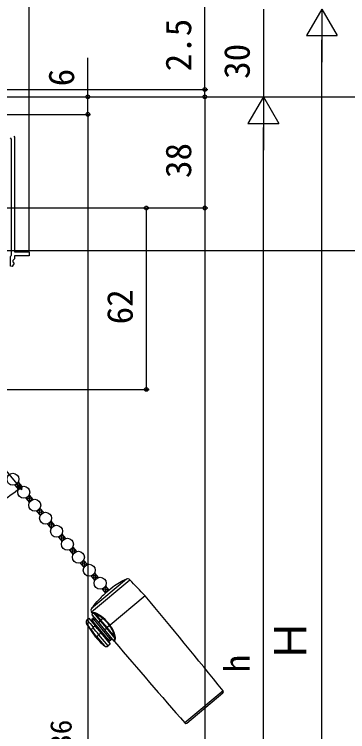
# Model space of a CAD drawing. Units: millimetres, scale not verified. Extents: x -525 to 525, y -783 to 779.
# Drawn here: x -124.1 to -10.2, y 180.5 to 425.6 of the extents above; entities that cross this region are included whole.
import ezdxf
from ezdxf.enums import TextEntityAlignment as Align

# ---------------------------------------------------------------- set-up
doc = ezdxf.new("R2010")
doc.units = ezdxf.units.MM
doc.header["$LTSCALE"] = 4
for name, color, linetype in [('0-3_YKK_11E', 7, 'Continuous'), ('0-5_YKK_13', 4, 'Continuous'), ('0-7_YKK_D', 6, 'Continuous')]:
    doc.layers.add(name, color=color, linetype=linetype)
doc.styles.add('ＭＳ ゴシック', font='')
doc.styles.get('ＭＳ ゴシック').set_extended_font_data('MS Gothic')

msp = doc.modelspace()

# ---------------------------------------------------------------- linework, layer by layer
at = {"layer": '0-3_YKK_11E'}
msp.add_lwpolyline([(-124.225, 383.99), (-124, 383.572), (-124, 344.424), (-119, 344.424), (-119, 343.024), (-124, 343.024), (-124, 342.024), (-124.6, 341.424), (-124.6, 341.024), (-124.155, 340.579), (-124.785, 339.371), (-125.4, 339.522), (-125.4, 342.774), (-125.25, 343.034), (-125.1, 343.293), (-125.1, 382.975), (-125.33, 383.396)], dxfattribs=at)
at = {"layer": '0-5_YKK_13'}
for p, q in [((-123.918, 264.757), (-122.643, 263.237)), ((-123.551, 264.32), (-123.495, 264.955)), ((-123.445, 264.987), (-122.051, 264.865)), ((-122.974, 263.632), (-122.795, 265.676)), ((-122.858, 265.574), (-122.628, 265.553)), ((-122.769, 265.722), (-121.494, 264.202)), ((-122.333, 263.664), (-122.212, 265.057)), ((-123.587, 264.362), (-121.545, 264.184)), ((-123.009, 263.675), (-122.375, 263.619)), ((-121.654, 264.14), (-121.634, 264.369)), ((-120.19, 260.314), (-118.915, 258.794)), ((-120.123, 260.235), (-118.01, 260.05)), ((-120.087, 260.192), (-120.073, 260.358)), ((-119.51, 259.504), (-119.396, 260.804)), ((-119.392, 260.808), (-118.587, 260.738)), ((-119.041, 261.279), (-117.765, 259.759)), ((-118.933, 258.816), (-118.748, 260.93)), ((-118.233, 259.532), (-118.171, 260.242)), ((-119.546, 259.547), (-118.359, 259.443)), ((-118.969, 258.859), (-118.882, 258.851)), ((-116.462, 255.871), (-115.186, 254.351)), ((-116.083, 255.419), (-114.197, 255.254)), ((-116.062, 256.055), (-114.547, 255.922)), ((-116.047, 255.377), (-115.983, 256.105)), ((-115.47, 254.689), (-115.285, 256.802)), ((-115.435, 256.638), (-115.124, 256.61)), ((-115.313, 256.836), (-114.037, 255.315)), ((-114.819, 254.837), (-114.707, 256.114)), ((-114.143, 255.277), (-114.13, 255.426)), ((-115.505, 254.731), (-114.961, 254.684)), ((-112.734, 251.428), (-111.458, 249.908)), ((-112.619, 251.292), (-110.506, 251.107)), ((-112.583, 251.249), (-112.562, 251.495)), ((-112.042, 250.604), (-110.963, 250.509)), ((-112.006, 250.561), (-111.882, 251.978)), ((-111.986, 251.874), (-111.083, 251.795)), ((-111.585, 252.392), (-110.309, 250.872)), ((-111.42, 249.976), (-111.244, 251.986)), ((-110.721, 250.681), (-110.667, 251.299)), ((-111.465, 249.916), (-111.454, 249.915)), ((-108.015, 247.702), (-107.62, 247.667)), ((-107.965, 245.746), (-107.781, 247.859)), ((-107.856, 247.949), (-106.581, 246.429)), ((-109.005, 246.985), (-107.73, 245.465)), ((-108.687, 247.123), (-107.042, 246.979)), ((-108.578, 246.476), (-106.837, 246.324)), ((-108.543, 246.434), (-108.471, 247.257)), ((-108.001, 245.788), (-107.544, 245.748)), ((-107.305, 246.005), (-107.203, 247.171)), ((-106.632, 246.411), (-106.626, 246.483)), ((-104.958, 242.68), (-103.314, 242.536)), ((-104.814, 241.991), (-104.742, 242.814)), ((-104.287, 243.259), (-103.892, 243.224)), ((-104.237, 241.303), (-104.052, 243.416)), ((-104.128, 243.506), (-102.853, 241.986)), ((-103.577, 241.562), (-103.475, 242.728)), ((-105.277, 242.542), (-104.002, 241.022)), ((-104.85, 242.033), (-103.109, 241.881)), ((-104.273, 241.345), (-103.816, 241.305)), ((-102.904, 241.968), (-102.898, 242.04)), ((-101.549, 238.099), (-100.274, 236.579)), ((-101.387, 237.906), (-99.274, 237.721)), ((-101.351, 237.863), (-101.322, 238.191)), ((-100.855, 238.497), (-99.851, 238.409)), ((-100.774, 237.175), (-100.639, 238.715)), ((-100.4, 239.063), (-99.125, 237.543)), ((-100.174, 236.743), (-100.012, 238.6)), ((-99.481, 237.385), (-99.434, 237.912)), ((-100.81, 237.218), (-99.834, 237.132)), ((-97.821, 233.656), (-96.546, 232.136)), ((-97.585, 233.375), (-95.472, 233.19)), ((-97.549, 233.332), (-97.509, 233.79)), ((-97.216, 233.98), (-96.049, 233.878)), ((-96.972, 232.644), (-96.819, 234.388)), ((-96.699, 234.572), (-96.626, 234.566)), ((-96.672, 234.62), (-95.396, 233.1)), ((-96.354, 232.427), (-96.21, 234.07)), ((-95.667, 232.987), (-95.633, 233.382)), ((-85.761, 232.598), (-97.724, 222.56)), ((-97.712, 221.398), (-84.619, 232.384)), ((-97.008, 232.687), (-96.185, 232.615)), ((-94.093, 229.213), (-92.909, 227.802)), ((-94.086, 229.205), (-94.085, 229.216)), ((-94.021, 229.239), (-92.008, 229.062)), ((-93.544, 228.559), (-92.164, 228.439)), ((-93.509, 228.517), (-93.414, 229.597)), ((-93.204, 229.804), (-92.586, 229.75)), ((-92.944, 230.177), (-91.766, 228.773)), ((-92.931, 227.829), (-92.746, 229.942)), ((-90.425, 229.898), (-92.34, 228.291)), ((-92.247, 228.37), (-92.169, 229.254)), ((-92.967, 227.872), (-92.842, 227.861)), ((-79.406, 226.879), (-91.372, 216.838)), ((-95.924, 224.784), (-95.968, 224.836)), ((-97.452, 221.043), (-97.712, 221.398)), ((-97.45, 220.224), (-97.396, 220.84)), ((-96.918, 220.918), (-94.751, 218.335)), ((-99.214, 218.743), (-98.676, 219.195)), ((-98.676, 219.195), (-96.477, 216.575)), ((-97.711, 218.046), (-97.328, 218.367)), ((-97.19, 219.136), (-97.65, 218.75)), ((-97.328, 218.367), (-97.65, 218.75)), ((-97.45, 220.224), (-95.252, 217.604)), ((-97.328, 218.367), (-96.869, 218.753)), ((-91.865, 211.856), (-97.328, 218.367)), ((-96.869, 218.753), (-97.19, 219.136)), ((-96.869, 218.753), (-96.486, 219.075)), ((-94.507, 218.594), (-96.129, 220.527)), ((-95.252, 217.604), (-94.751, 218.335)), ((-94.751, 218.335), (-92.618, 215.793)), ((-93.835, 219.158), (-94.507, 218.594)), ((-92.347, 216.02), (-94.507, 218.594)), ((-96.259, 212.737), (-99.394, 217.41)), ((-95.783, 215.748), (-94.498, 214.216)), ((-95.252, 217.604), (-93.272, 215.244)), ((-93.272, 215.244), (-92.618, 215.793)), ((-92.618, 215.793), (-92.347, 216.02)), ((-92.618, 215.793), (-89.711, 212.328)), ((-91.541, 216.696), (-92.347, 216.02)), ((-89.931, 213.141), (-92.347, 216.02)), ((-91.541, 216.696), (-91.372, 216.838)), ((-94.498, 214.216), (-95.238, 213.595)), ((-95.236, 213.591), (-95.238, 213.595)), ((-92.025, 209.763), (-95.236, 213.591)), ((-94.498, 214.216), (-91.284, 210.386)), ((-93.272, 215.244), (-90.058, 211.414)), ((-96.259, 212.737), (-95.995, 212.96)), ((-95.995, 212.96), (-95.994, 212.96)), ((-95.994, 212.96), (-93.317, 209.769)), ((-91.865, 211.856), (-92.248, 211.535)), ((-91.865, 211.856), (-91.543, 211.473)), ((-91.543, 211.473), (-91.084, 211.859)), ((-91.022, 212.563), (-91.405, 212.242)), ((-91.405, 212.242), (-91.084, 211.859)), ((-90.029, 211.412), (-90.058, 211.414)), ((-91.284, 210.386), (-92.025, 209.763)), ((-52.776, 194.382), (-65.816, 183.44)), ((-65.12, 183.387), (-52.845, 193.686))]:
    msp.add_line(p, q, dxfattribs=at)
for points in [[(-96.97, 221.093), (-97.321, 221.052), (-97.418, 221.045), (-97.453, 221.043), (-97.452, 221.043)], [(-97.395, 220.84), (-97.396, 220.84), (-97.364, 220.844), (-97.273, 220.856), (-97.123, 220.879), (-96.918, 220.918)], [(-96.918, 220.918), (-96.612, 220.799), (-96.129, 220.527)], [(-96.869, 218.753), (-91.405, 212.242), (-91.865, 211.856)], [(-98.23, 215.85), (-98.115, 215.7), (-97.749, 215.228)], [(-95.783, 215.748), (-96.477, 216.575), (-97.125, 216.032)], [(-94.498, 214.216), (-94.268, 214.409), (-95.553, 215.941), (-95.783, 215.748)], [(-89.711, 212.328), (-89.834, 212.035), (-89.922, 211.783), (-89.982, 211.586), (-90.018, 211.458), (-90.03, 211.413), (-90.029, 211.417)], [(-89.931, 213.141), (-89.761, 212.634), (-89.711, 212.328)], [(-89.826, 211.31), (-89.827, 211.307), (-89.817, 211.354), (-89.791, 211.477), (-89.745, 211.67), (-89.671, 211.931), (-89.559, 212.243)]]:
    msp.add_lwpolyline(points, dxfattribs=at)
for centre in [(-124.57, 266.701), (-120.842, 262.258), (-117.114, 257.815), (-113.385, 253.372), (-109.657, 248.929), (-105.929, 244.486), (-102.201, 240.043), (-98.473, 235.6), (-94.745, 231.157)]:
    msp.add_circle(centre, 2.05, dxfattribs=at)
for centre, radius, start, end in [((-73.124, 205.39), 30, 114.91336, 125.21981), ((-85.34, 231.691), 1, 43.86879, 114.91336), ((-445.083, -114.12), 500, 43, 43.86879), ((-73.124, 205.39), 29.896, 130, 138.65727), ((-1463.266, -934.317), 1806.5, 38.66742, 40), ((-73.124, 205.39), 30, 139.59407, 145.08664), ((-97.239, 226.462), 2.132, 308.08066, 321.59628), ((-96.904, 221.988), 1, 145.08664, 216.13121), ((-97.695, 220.866), 0.3, 355.0979, 36.08699), ((-96.984, 219.206), 1.887, 60.43392, 89.59767), ((-97.236, 220.919), 0.317, 359.82581, 33.2347), ((-96.437, 220.77), 0.392, 321.81457, 11.4072), ((-100.277, 211.582), 10.182, 49.77589, 65.49037), ((-98.577, 217.977), 0.993, 129.78669, 211.37531), ((-32.003, 268.335), 83.525, 216.43261, 218.76977), ((-97.971, 219.133), 0.5, 220, 310), ((-97.512, 219.519), 0.5, 310, 40), ((-99.619, 212.075), 9.144, 50.76461, 67.56232), ((-93.64, 217.53), 1.373, 129.16916, 144.06203), ((-94.437, 219.708), 0.815, 317.55365, 334.48996), ((-102.781, 208.524), 13.896, 36.0829, 49.92597), ((-103.519, 207.942), 15.056, 36.21989, 49.30203), ((-66.98, 240.359), 39.715, 215.2981, 218.10674), ((-96.515, 214.913), 1.274, 118.62238, 165.68459), ((-313.005, 46.901), 274.243, 37.43298, 38.07696), ((-86.884, 210.478), 7.784, 125.21078, 126.83674), ((-101.379, 208.442), 12.842, 40, 40.06834), ((-97.943, 211.654), 8.149, 10.51023, 38.22402), ((-98.37, 211.236), 8.964, 12.39787, 38.6776), ((-290.189, 64.577), 244.395, 37.38327, 38.05567), ((-99.106, 217.469), 5.479, 304.61081, 314.93912), ((-76.917, 228.968), 25.25, 220, 229.49424), ((-91.222, 211.09), 0.5, 130, 220), ((-90.762, 211.476), 0.5, 40, 130), ((-90.056, 211.113), 0.3, 40.59396, 84.70299), ((-89.747, 212.736), 0.445, 72.84838, 114.50016), ((1290.664, 1376.504), 1806.5, 220.16582, 221.33258), ((-89.794, 212.005), 0.333, 45.33754, 75.61), ((-91.25, 212.6), 1.728, 348.05524, 18.92488), ((-92.668, 210.53), 1, 229.49424, 310), ((-53.167, 194.07), 0.5, 310, 38.66742), ((-65.441, 183.77), 0.5, 221.33258, 310)]:
    msp.add_arc(centre, radius, start, end, dxfattribs=at)
at = {"layer": '0-7_YKK_D'}
for p, q in [((-119, 345.124), (-119, 471.424)), ((-59, 399.924), (-59, 428.251)), ((-39, 427.424), (-39, 397.424)), ((-19, 427.424), (-24.25, 418.331)), ((-19, 427.424), (-13.75, 418.331)), ((-19, 427.424), (-19, 409.237)), ((-24.25, 418.331), (-13.75, 418.331)), ((-19, 7.924), (-19, 416.924)), ((-244.5, 399.924), (-58, 399.924)), ((-59, 397.424), (-59, 399.924)), ((-244.5, 397.424), (-38, 397.424)), ((-244.5, 397.424), (-58, 397.424)), ((-244.5, 397.424), (-38, 397.424)), ((-244.5, 397.424), (-58, 397.424)), ((-161, 397.424), (-98, 397.424)), ((-158, 397.424), (2, 397.424)), ((-59, 397.424), (-59, 359.424)), ((-59, 397.424), (-59, 394.874)), ((-39, 397.424), (-44.25, 388.331)), ((-39, 397.424), (-33.75, 388.331)), ((-39, 397.424), (-39, 379.237)), ((-203.166, 391.424), (-98, 391.424)), ((-203.166, 391.424), (-98, 391.424)), ((-99, 391.424), (-99, -2.576)), ((-44.25, 388.331), (-33.75, 388.331)), ((-39, 7.924), (-39, 386.924)), ((-259.5, 359.424), (-58, 359.424)), ((-259.5, 359.424), (-77.98, 359.424)), ((-259.5, 359.424), (-58, 359.424)), ((-78.98, 359.424), (-78.98, 297.423)), ((-59, 359.424), (-59, 25.424)), ((-177.209, 344.924), (2, 344.924)), ((-155.539, 303.7), (-121.48, 263.109)), ((-274, 297.423), (-77.98, 297.423))]:
    msp.add_line(p, q, dxfattribs=at)
msp.add_lwpolyline([(-99, 391.424), (-99, 397.424), (-99, 410.792)], dxfattribs=at)
for centre in [(-59, 399.924), (-99, 397.424), (-59, 397.424), (-59, 397.424), (-99, 391.424), (-99, 391.424), (-78.98, 359.424), (-59, 359.424), (-59, 359.424), (-78.98, 297.423), (-122.122, 263.875)]:
    msp.add_circle(centre, 0.637, dxfattribs=at)
msp.add_arc((-186.476, 340.569), 100.117, 270, 310, dxfattribs=at)

# ---------------------------------------------------------------- texts
at = {"layer": '0-7_YKK_D', "style": 'ＭＳ ゴシック'}
for s, height, p in [('2.5', 8.798, (-61, 406.137)), ('30', 8.798, (-41, 403.56)), ('6', 8.798, (-101, 401.019)), ('38', 8.798, (-61, 369.662)), ('62', 8.798, (-80.98, 319.662)), ('Ｈ', 11, (-21, 204.072)), ('h', 8.798, (-41, 200.712)), ('網戸出来高＝H－36', 7.331, (-102.307, 99.606))]:
    msp.add_text(s, height=height, rotation=90, dxfattribs=at).set_placement(p, align=Align.BOTTOM_LEFT)

doc.saveas('drawing.dxf')
